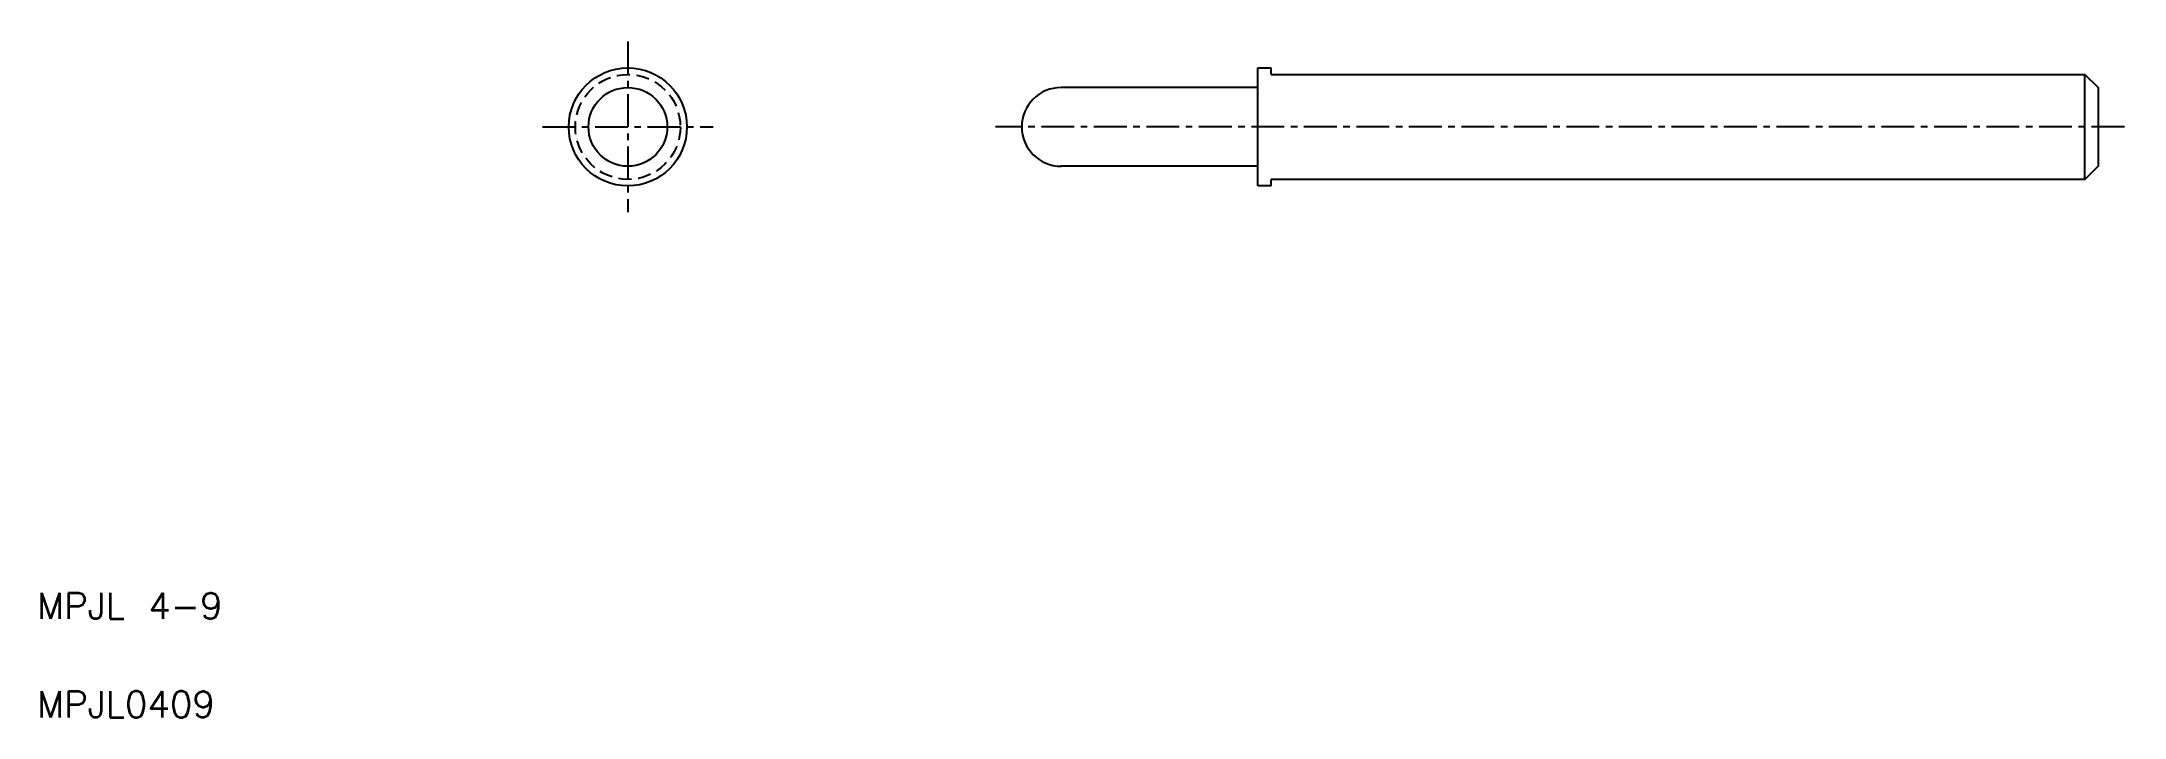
# Model space of a CAD drawing. Extents: x 2.7 to 82, y 2.5 to 28.2.
import ezdxf

# ---------------------------------------------------------------- set-up
doc = ezdxf.new("R2010")
doc.units = 0
doc.linetypes.add('CENTER', pattern=[2, 1.25, -0.25, 0.25, -0.25])
doc.linetypes.add('DASHED', pattern=[0.75, 0.5, -0.25])
doc.layers.get('0').update_dxf_attribs({"linetype": 'CONTINUOUS'})
doc.layers.add('CENTER', color=1, linetype='CENTER')
doc.styles.get("Standard").update_dxf_attribs({"font": 'txt.shx', "bigfont": 'bigfont.shx'})

msp = doc.modelspace()

# ---------------------------------------------------------------- linework, layer by layer
at = {"color": 7, "linetype": 'CONTINUOUS'}
for p, q in [((49, 22.75), (49, 27.25)), ((49, 27.25), (49.5, 27.25)), ((49.5, 27), (49.5, 27.25)), ((49.5, 27), (80.5, 27)), ((80.5, 23), (80.5, 27)), ((80.5, 27), (81, 26.5)), ((49, 26.5), (41.5, 26.5)), ((81, 26.5), (81, 23.5)), ((49, 23.5), (41.5, 23.5)), ((81, 23.5), (80.5, 23)), ((49.5, 22.75), (49, 22.75)), ((80.5, 23), (49.5, 23)), ((49.5, 22.75), (49.5, 23))]:
    msp.add_line(p, q, dxfattribs=at)
for radius in [2.25, 1.5]:
    msp.add_circle((25, 25), radius, dxfattribs=at)
at = {"color": 3, "linetype": 'DASHED'}
msp.add_circle((25, 25), 2, dxfattribs=at)
at = {"color": 7, "linetype": 'CONTINUOUS'}
msp.add_arc((41.5, 25), 1.5, 90, 270, dxfattribs=at)
at = {"layer": 'CENTER', "color": 1, "linetype": 'CENTER'}
for p, q in [((25, 28.25), (25, 21.75)), ((21.75, 25), (28.25, 25)), ((82, 25), (39, 25))]:
    msp.add_line(p, q, dxfattribs=at)

# ---------------------------------------------------------------- texts
at = {"color": 7, "linetype": 'CONTINUOUS'}
for s, p in [('MPJL 4-9', (2.5, 6.25)), ('MPJL0409', (2.5, 2.5))]:
    msp.add_text(s, height=1, dxfattribs=at).set_placement(p)

doc.saveas('drawing.dxf')
